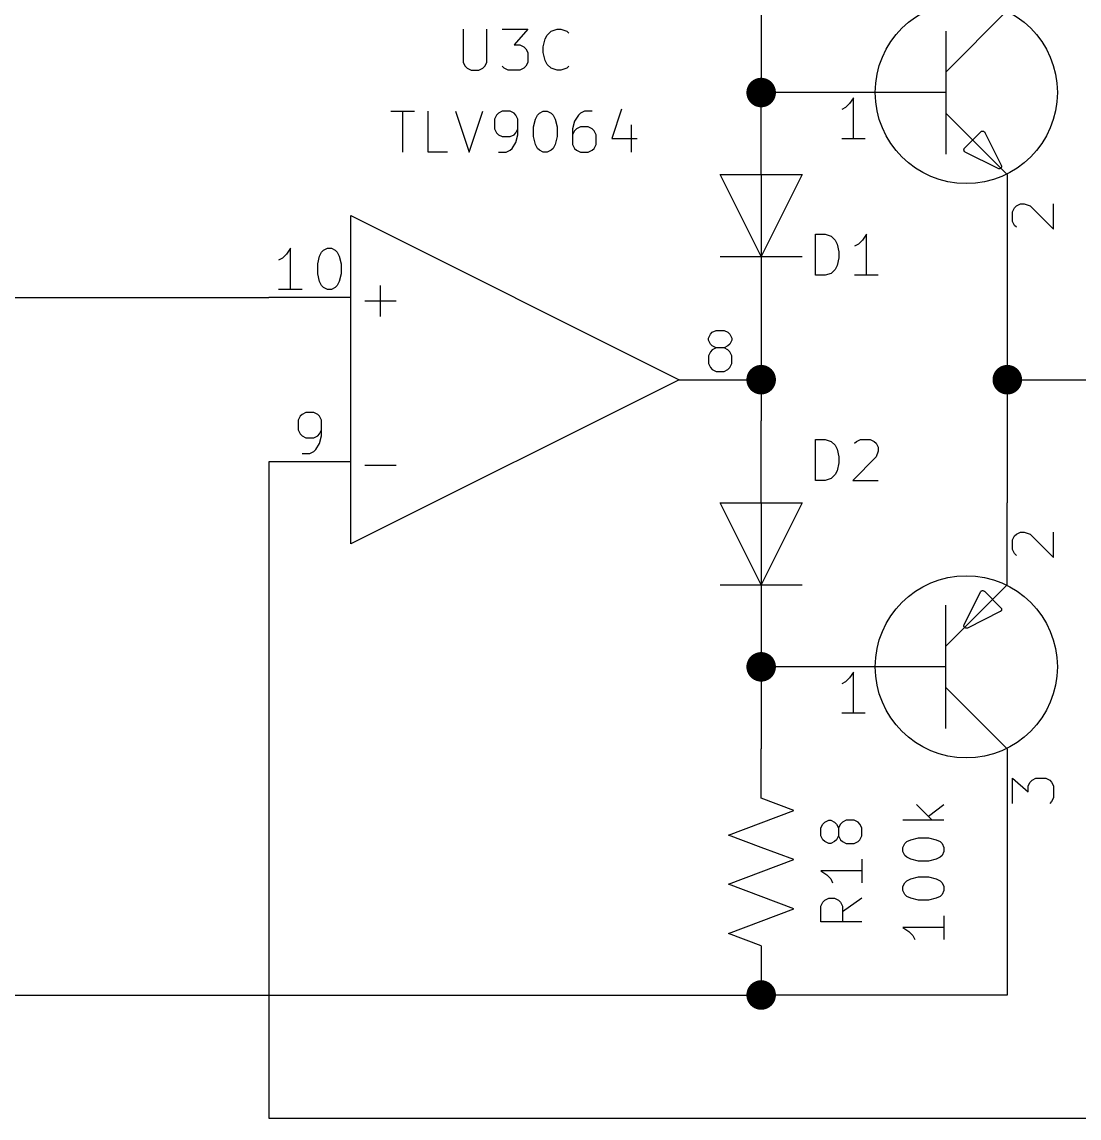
# Model space of a CAD drawing. Extents: x 0.4 to 11.3, y -7.9 to -0.4.
# Drawn here: x 8.299 to 9.587, y -3.15 to -1.814 of the extents above; entities that cross this region are included whole.
import ezdxf

# ---------------------------------------------------------------- set-up
doc = ezdxf.new("R2010")
doc.units = 0
doc.header["$MEASUREMENT"] = 0
for name, color, linetype in [('CYAN2', 4, 'CONTINUOUS'), ('GREEN3', 91, 'CONTINUOUS'), ('LYELLOW', 51, 'CONTINUOUS'), ('RED2', 1, 'CONTINUOUS'), ('RED3', 11, 'CONTINUOUS')]:
    doc.layers.add(name, color=color, linetype=linetype)

msp = doc.modelspace()

# ---------------------------------------------------------------- linework, layer by layer
at = {"layer": 'CYAN2', "linetype": 'CONTINUOUS'}
for p, q in [((8.8369, -1.8228), (8.8369, -1.86328)), ((8.8369, -1.8228), (8.8369, -1.86328)), ((8.86547, -1.86328), (8.86547, -1.8228)), ((8.86547, -1.86328), (8.86547, -1.8228)), ((8.88452, -1.8228), (8.91548, -1.8228)), ((8.88452, -1.8228), (8.91548, -1.8228)), ((8.91548, -1.8228), (8.89881, -1.84185)), ((8.91548, -1.8228), (8.89881, -1.84185)), ((8.9369, -1.83471), (8.93928, -1.82995)), ((8.9369, -1.83471), (8.93928, -1.82995)), ((8.93928, -1.82995), (8.94405, -1.82519)), ((8.93928, -1.82995), (8.94405, -1.82519)), ((8.94405, -1.82519), (8.95119, -1.8228)), ((8.94405, -1.82519), (8.95119, -1.8228)), ((8.95119, -1.8228), (8.95595, -1.8228)), ((8.95119, -1.8228), (8.95595, -1.8228)), ((8.95595, -1.8228), (8.96309, -1.82519)), ((8.95595, -1.8228), (8.96309, -1.82519)), ((8.96309, -1.82519), (8.96547, -1.82757)), ((8.96309, -1.82519), (8.96547, -1.82757)), ((8.89881, -1.84185), (8.90595, -1.84185)), ((8.89881, -1.84185), (8.90595, -1.84185)), ((8.90595, -1.84185), (8.91071, -1.84423)), ((8.90595, -1.84185), (8.91071, -1.84423)), ((8.93452, -1.84423), (8.9369, -1.83471)), ((8.93452, -1.84423), (8.9369, -1.83471)), ((8.91071, -1.84423), (8.91309, -1.84661)), ((8.91071, -1.84423), (8.91309, -1.84661)), ((8.91309, -1.84661), (8.91548, -1.85137)), ((8.91309, -1.84661), (8.91548, -1.85137)), ((8.91548, -1.85137), (8.91548, -1.86328)), ((8.91548, -1.85137), (8.91548, -1.86328)), ((8.93452, -1.85137), (8.93452, -1.84423)), ((8.93452, -1.85137), (8.93452, -1.84423)), ((8.9369, -1.8609), (8.93452, -1.85137)), ((8.9369, -1.8609), (8.93452, -1.85137)), ((8.8369, -1.86328), (8.83928, -1.86804)), ((8.8369, -1.86328), (8.83928, -1.86804)), ((8.83928, -1.86804), (8.84167, -1.87043)), ((8.83928, -1.86804), (8.84167, -1.87043)), ((8.84167, -1.87043), (8.84643, -1.8728)), ((8.84167, -1.87043), (8.84643, -1.8728)), ((8.85595, -1.8728), (8.86071, -1.87043)), ((8.85595, -1.8728), (8.86071, -1.87043)), ((8.86071, -1.87043), (8.86309, -1.86804)), ((8.86071, -1.87043), (8.86309, -1.86804)), ((8.86309, -1.86804), (8.86547, -1.86328)), ((8.86309, -1.86804), (8.86547, -1.86328)), ((8.88691, -1.87043), (8.88452, -1.86804)), ((8.88691, -1.87043), (8.88452, -1.86804)), ((8.89167, -1.8728), (8.88691, -1.87043)), ((8.89167, -1.8728), (8.88691, -1.87043)), ((8.91071, -1.87043), (8.90595, -1.8728)), ((8.91071, -1.87043), (8.90595, -1.8728)), ((8.91309, -1.86804), (8.91071, -1.87043)), ((8.91309, -1.86804), (8.91071, -1.87043)), ((8.91548, -1.86328), (8.91309, -1.86804)), ((8.91548, -1.86328), (8.91309, -1.86804)), ((8.93928, -1.86566), (8.9369, -1.8609)), ((8.93928, -1.86566), (8.9369, -1.8609)), ((8.94405, -1.87043), (8.93928, -1.86566)), ((8.94405, -1.87043), (8.93928, -1.86566)), ((8.95119, -1.8728), (8.94405, -1.87043)), ((8.95119, -1.8728), (8.94405, -1.87043)), ((8.96309, -1.87043), (8.95595, -1.8728)), ((8.96309, -1.87043), (8.95595, -1.8728)), ((8.96547, -1.86804), (8.96309, -1.87043)), ((8.96547, -1.86804), (8.96309, -1.87043)), ((8.84643, -1.8728), (8.85595, -1.8728)), ((8.84643, -1.8728), (8.85595, -1.8728)), ((8.90595, -1.8728), (8.89167, -1.8728)), ((8.90595, -1.8728), (8.89167, -1.8728)), ((8.95595, -1.8728), (8.95119, -1.8728)), ((8.95595, -1.8728), (8.95119, -1.8728)), ((8.74881, -1.9228), (8.77738, -1.9228)), ((8.74881, -1.9228), (8.77738, -1.9228)), ((8.7631, -1.9728), (8.7631, -1.9228)), ((8.7631, -1.9728), (8.7631, -1.9228)), ((8.79405, -1.9728), (8.79405, -1.9228)), ((8.79405, -1.9728), (8.79405, -1.9228)), ((8.82738, -1.9228), (8.84405, -1.9728)), ((8.82738, -1.9228), (8.84405, -1.9728)), ((8.84405, -1.9728), (8.86072, -1.9228)), ((8.84405, -1.9728), (8.86072, -1.9228)), ((8.88453, -1.9228), (8.87976, -1.92519)), ((8.88453, -1.9228), (8.87976, -1.92519)), ((8.89405, -1.9228), (8.88453, -1.9228)), ((8.89405, -1.9228), (8.88453, -1.9228)), ((8.89881, -1.92519), (8.89405, -1.9228)), ((8.89881, -1.92519), (8.89405, -1.9228)), ((8.92976, -1.92519), (8.93452, -1.9228)), ((8.92976, -1.92519), (8.93452, -1.9228)), ((8.93452, -1.9228), (8.93929, -1.9228)), ((8.93452, -1.9228), (8.93929, -1.9228)), ((8.93929, -1.9228), (8.94405, -1.92519)), ((8.93929, -1.9228), (8.94405, -1.92519)), ((8.98452, -1.9228), (8.97976, -1.92519)), ((8.98452, -1.9228), (8.97976, -1.92519)), ((8.99405, -1.9228), (8.98452, -1.9228)), ((8.99405, -1.9228), (8.98452, -1.9228)), ((9.02976, -1.92043), (9.01786, -1.95614)), ((9.02976, -1.92043), (9.01786, -1.95614)), ((8.87738, -1.92757), (8.875, -1.93233)), ((8.87738, -1.92757), (8.875, -1.93233)), ((8.875, -1.93233), (8.875, -1.94423)), ((8.875, -1.93233), (8.875, -1.94423)), ((8.87976, -1.92519), (8.87738, -1.92757)), ((8.87976, -1.92519), (8.87738, -1.92757)), ((8.90119, -1.92757), (8.89881, -1.92519)), ((8.90119, -1.92757), (8.89881, -1.92519)), ((8.90357, -1.93233), (8.90119, -1.92757)), ((8.90357, -1.93233), (8.90119, -1.92757)), ((8.90357, -1.95137), (8.90357, -1.93233)), ((8.90357, -1.95137), (8.90357, -1.93233)), ((8.92262, -1.94185), (8.925, -1.93233)), ((8.92262, -1.94185), (8.925, -1.93233)), ((8.925, -1.93233), (8.92738, -1.92757)), ((8.925, -1.93233), (8.92738, -1.92757)), ((8.92738, -1.92757), (8.92976, -1.92519)), ((8.92738, -1.92757), (8.92976, -1.92519)), ((8.94405, -1.92519), (8.94643, -1.92757)), ((8.94405, -1.92519), (8.94643, -1.92757)), ((8.94643, -1.92757), (8.94881, -1.93233)), ((8.94643, -1.92757), (8.94881, -1.93233)), ((8.94881, -1.93233), (8.95119, -1.94185)), ((8.94881, -1.93233), (8.95119, -1.94185)), ((8.97262, -1.93471), (8.97024, -1.94423)), ((8.97262, -1.93471), (8.97024, -1.94423)), ((8.97738, -1.92757), (8.97262, -1.93471)), ((8.97738, -1.92757), (8.97262, -1.93471)), ((8.97976, -1.92519), (8.97738, -1.92757)), ((8.97976, -1.92519), (8.97738, -1.92757)), ((8.875, -1.94423), (8.87738, -1.949)), ((8.875, -1.94423), (8.87738, -1.949)), ((8.87738, -1.949), (8.87976, -1.95137)), ((8.87738, -1.949), (8.87976, -1.95137)), ((8.89881, -1.95137), (8.90119, -1.949)), ((8.89881, -1.95137), (8.90119, -1.949)), ((8.90119, -1.949), (8.90357, -1.94423)), ((8.90119, -1.949), (8.90357, -1.94423)), ((8.92262, -1.95376), (8.92262, -1.94185)), ((8.92262, -1.95376), (8.92262, -1.94185)), ((8.95119, -1.94185), (8.95119, -1.95376)), ((8.95119, -1.94185), (8.95119, -1.95376)), ((8.97024, -1.94423), (8.97024, -1.96328)), ((8.97024, -1.94423), (8.97024, -1.96328)), ((8.97262, -1.94661), (8.97024, -1.95137)), ((8.97262, -1.94661), (8.97024, -1.95137)), ((8.975, -1.94423), (8.97262, -1.94661)), ((8.975, -1.94423), (8.97262, -1.94661)), ((8.97976, -1.94185), (8.975, -1.94423)), ((8.97976, -1.94185), (8.975, -1.94423)), ((8.98929, -1.94185), (8.97976, -1.94185)), ((8.98929, -1.94185), (8.97976, -1.94185)), ((8.99405, -1.94423), (8.98929, -1.94185)), ((8.99405, -1.94423), (8.98929, -1.94185)), ((8.99643, -1.94661), (8.99405, -1.94423)), ((8.99643, -1.94661), (8.99405, -1.94423)), ((8.99881, -1.95137), (8.99643, -1.94661)), ((8.99881, -1.95137), (8.99643, -1.94661)), ((9.04167, -1.93947), (9.04167, -1.9728)), ((9.04167, -1.93947), (9.04167, -1.9728)), ((8.87976, -1.95137), (8.88453, -1.95376)), ((8.87976, -1.95137), (8.88453, -1.95376)), ((8.88453, -1.95376), (8.89405, -1.95376)), ((8.88453, -1.95376), (8.89405, -1.95376)), ((8.89405, -1.95376), (8.89881, -1.95137)), ((8.89405, -1.95376), (8.89881, -1.95137)), ((8.89643, -1.96804), (8.90119, -1.9609)), ((8.89643, -1.96804), (8.90119, -1.9609)), ((8.90119, -1.9609), (8.90357, -1.95137)), ((8.90119, -1.9609), (8.90357, -1.95137)), ((8.925, -1.96328), (8.92262, -1.95376)), ((8.925, -1.96328), (8.92262, -1.95376)), ((8.92738, -1.96804), (8.925, -1.96328)), ((8.92738, -1.96804), (8.925, -1.96328)), ((8.94881, -1.96328), (8.94643, -1.96804)), ((8.94881, -1.96328), (8.94643, -1.96804)), ((8.95119, -1.95376), (8.94881, -1.96328)), ((8.95119, -1.95376), (8.94881, -1.96328)), ((8.97024, -1.96328), (8.97262, -1.96804)), ((8.97024, -1.96328), (8.97262, -1.96804)), ((8.99643, -1.96804), (8.99881, -1.96328)), ((8.99643, -1.96804), (8.99881, -1.96328)), ((8.99881, -1.96328), (8.99881, -1.95137)), ((8.99881, -1.96328), (8.99881, -1.95137)), ((9.01786, -1.95614), (9.04881, -1.95614)), ((9.01786, -1.95614), (9.04881, -1.95614)), ((8.81786, -1.9728), (8.79405, -1.9728)), ((8.81786, -1.9728), (8.79405, -1.9728)), ((8.87976, -1.9728), (8.88929, -1.9728)), ((8.87976, -1.9728), (8.88929, -1.9728)), ((8.88929, -1.9728), (8.89405, -1.97043)), ((8.88929, -1.9728), (8.89405, -1.97043)), ((8.89405, -1.97043), (8.89643, -1.96804)), ((8.89405, -1.97043), (8.89643, -1.96804)), ((8.92976, -1.97043), (8.92738, -1.96804)), ((8.92976, -1.97043), (8.92738, -1.96804)), ((8.93452, -1.9728), (8.92976, -1.97043)), ((8.93452, -1.9728), (8.92976, -1.97043)), ((8.93929, -1.9728), (8.93452, -1.9728)), ((8.93929, -1.9728), (8.93452, -1.9728)), ((8.94405, -1.97043), (8.93929, -1.9728)), ((8.94405, -1.97043), (8.93929, -1.9728)), ((8.94643, -1.96804), (8.94405, -1.97043)), ((8.94643, -1.96804), (8.94405, -1.97043)), ((8.97262, -1.96804), (8.975, -1.97043)), ((8.97262, -1.96804), (8.975, -1.97043)), ((8.975, -1.97043), (8.97976, -1.9728)), ((8.975, -1.97043), (8.97976, -1.9728)), ((8.97976, -1.9728), (8.98929, -1.9728)), ((8.97976, -1.9728), (8.98929, -1.9728)), ((8.98929, -1.9728), (8.99405, -1.97043)), ((8.98929, -1.9728), (8.99405, -1.97043)), ((8.99405, -1.97043), (8.99643, -1.96804)), ((8.99405, -1.97043), (8.99643, -1.96804)), ((9.26628, -2.1228), (9.26628, -2.0728)), ((9.26628, -2.0728), (9.27819, -2.0728)), ((9.26628, -2.1228), (9.26628, -2.0728)), ((9.26628, -2.0728), (9.27819, -2.0728)), ((9.27819, -2.0728), (9.28533, -2.07519)), ((9.27819, -2.0728), (9.28533, -2.07519)), ((9.28533, -2.07519), (9.29009, -2.07995)), ((9.28533, -2.07519), (9.29009, -2.07995)), ((9.29009, -2.07995), (9.29247, -2.08471)), ((9.29009, -2.07995), (9.29247, -2.08471)), ((9.32343, -2.07995), (9.31866, -2.08471)), ((9.32343, -2.07995), (9.31866, -2.08471)), ((9.32819, -2.0728), (9.32343, -2.07995)), ((9.32819, -2.0728), (9.32343, -2.07995)), ((9.32819, -2.1228), (9.32819, -2.0728)), ((9.32819, -2.1228), (9.32819, -2.0728)), ((9.29247, -2.08471), (9.29485, -2.09423)), ((9.29247, -2.08471), (9.29485, -2.09423)), ((9.29485, -2.09423), (9.29485, -2.10137)), ((9.29485, -2.09423), (9.29485, -2.10137)), ((9.31866, -2.08471), (9.3139, -2.08709)), ((9.31866, -2.08471), (9.3139, -2.08709)), ((9.29247, -2.1109), (9.29009, -2.11566)), ((9.29247, -2.1109), (9.29009, -2.11566)), ((9.29485, -2.10137), (9.29247, -2.1109)), ((9.29485, -2.10137), (9.29247, -2.1109)), ((9.27819, -2.1228), (9.26628, -2.1228)), ((9.27819, -2.1228), (9.26628, -2.1228)), ((9.28533, -2.12043), (9.27819, -2.1228)), ((9.28533, -2.12043), (9.27819, -2.1228)), ((9.29009, -2.11566), (9.28533, -2.12043)), ((9.29009, -2.11566), (9.28533, -2.12043)), ((9.34247, -2.1228), (9.3139, -2.1228)), ((9.34247, -2.1228), (9.3139, -2.1228)), ((8.73595, -2.17313), (8.73595, -2.13504)), ((8.73595, -2.17313), (8.73595, -2.13504)), ((8.7169, -2.15408), (8.755, -2.15408)), ((8.7169, -2.15408), (8.755, -2.15408)), ((9.26628, -2.3728), (9.26628, -2.3228)), ((9.26628, -2.3228), (9.27819, -2.3228)), ((9.26628, -2.3728), (9.26628, -2.3228)), ((9.26628, -2.3228), (9.27819, -2.3228)), ((9.27819, -2.3228), (9.28533, -2.32519)), ((9.27819, -2.3228), (9.28533, -2.32519)), ((9.31628, -2.32519), (9.32104, -2.3228)), ((9.31628, -2.32519), (9.32104, -2.3228)), ((9.32104, -2.3228), (9.33295, -2.3228)), ((9.32104, -2.3228), (9.33295, -2.3228)), ((9.33295, -2.3228), (9.33771, -2.32519)), ((9.33295, -2.3228), (9.33771, -2.32519)), ((9.28533, -2.32519), (9.29009, -2.32995)), ((9.28533, -2.32519), (9.29009, -2.32995)), ((9.29009, -2.32995), (9.29247, -2.33471)), ((9.29009, -2.32995), (9.29247, -2.33471)), ((9.29247, -2.33471), (9.29485, -2.34423)), ((9.29247, -2.33471), (9.29485, -2.34423)), ((9.3139, -2.32757), (9.31628, -2.32519)), ((9.3139, -2.32757), (9.31628, -2.32519)), ((9.33771, -2.32519), (9.34009, -2.32757)), ((9.33771, -2.32519), (9.34009, -2.32757)), ((9.34009, -2.32757), (9.34247, -2.33233)), ((9.34009, -2.32757), (9.34247, -2.33233)), ((9.34247, -2.33709), (9.34009, -2.34423)), ((9.34247, -2.33709), (9.34009, -2.34423)), ((9.34247, -2.33233), (9.34247, -2.33709)), ((9.34247, -2.33233), (9.34247, -2.33709)), ((9.29485, -2.35137), (9.29247, -2.3609)), ((9.29485, -2.35137), (9.29247, -2.3609)), ((9.29485, -2.34423), (9.29485, -2.35137)), ((9.29485, -2.34423), (9.29485, -2.35137)), ((9.34009, -2.34423), (9.31152, -2.3728)), ((9.34009, -2.34423), (9.31152, -2.3728)), ((8.7169, -2.35408), (8.755, -2.35408)), ((8.7169, -2.35408), (8.755, -2.35408)), ((9.29247, -2.3609), (9.29009, -2.36566)), ((9.29247, -2.3609), (9.29009, -2.36566)), ((9.27819, -2.3728), (9.26628, -2.3728)), ((9.27819, -2.3728), (9.26628, -2.3728)), ((9.28533, -2.37043), (9.27819, -2.3728)), ((9.28533, -2.37043), (9.27819, -2.3728)), ((9.29009, -2.36566), (9.28533, -2.37043)), ((9.29009, -2.36566), (9.28533, -2.37043)), ((9.31152, -2.3728), (9.34247, -2.3728)), ((9.31152, -2.3728), (9.34247, -2.3728)), ((9.38947, -2.76786), (9.40852, -2.78691)), ((9.38947, -2.76786), (9.40852, -2.78691)), ((9.40376, -2.78214), (9.4228, -2.76786)), ((9.40376, -2.78214), (9.4228, -2.76786)), ((9.2728, -2.79643), (9.27519, -2.79167)), ((9.2728, -2.79643), (9.27519, -2.79167)), ((9.27519, -2.79167), (9.27757, -2.78928)), ((9.27519, -2.79167), (9.27757, -2.78928)), ((9.27757, -2.78928), (9.28233, -2.7869)), ((9.27757, -2.78928), (9.28233, -2.7869)), ((9.28233, -2.7869), (9.28471, -2.7869)), ((9.28233, -2.7869), (9.28471, -2.7869)), ((9.28471, -2.7869), (9.28947, -2.78928)), ((9.28471, -2.7869), (9.28947, -2.78928)), ((9.28947, -2.78928), (9.29185, -2.79167)), ((9.28947, -2.78928), (9.29185, -2.79167)), ((9.29185, -2.79167), (9.29423, -2.79643)), ((9.29185, -2.79167), (9.29423, -2.79643)), ((9.29661, -2.79167), (9.29423, -2.79643)), ((9.29661, -2.79167), (9.29423, -2.79643)), ((9.299, -2.78928), (9.29661, -2.79167)), ((9.299, -2.78928), (9.29661, -2.79167)), ((9.30376, -2.7869), (9.299, -2.78928)), ((9.30376, -2.7869), (9.299, -2.78928)), ((9.31328, -2.7869), (9.30376, -2.7869)), ((9.31328, -2.7869), (9.30376, -2.7869)), ((9.31804, -2.78928), (9.31328, -2.7869)), ((9.31804, -2.78928), (9.31328, -2.7869)), ((9.32043, -2.79167), (9.31804, -2.78928)), ((9.32043, -2.79167), (9.31804, -2.78928)), ((9.3228, -2.79643), (9.32043, -2.79167)), ((9.3228, -2.79643), (9.32043, -2.79167)), ((9.4228, -2.78691), (9.3728, -2.78691)), ((9.4228, -2.78691), (9.3728, -2.78691)), ((9.2728, -2.80595), (9.2728, -2.79643)), ((9.2728, -2.80595), (9.2728, -2.79643)), ((9.29423, -2.79643), (9.29423, -2.80595)), ((9.29423, -2.79643), (9.29423, -2.80595)), ((9.3228, -2.80595), (9.3228, -2.79643)), ((9.3228, -2.80595), (9.3228, -2.79643)), ((9.27519, -2.81071), (9.2728, -2.80595)), ((9.27519, -2.81071), (9.2728, -2.80595)), ((9.27757, -2.81309), (9.27519, -2.81071)), ((9.27757, -2.81309), (9.27519, -2.81071)), ((9.28233, -2.81547), (9.27757, -2.81309)), ((9.28233, -2.81547), (9.27757, -2.81309)), ((9.28471, -2.81547), (9.28233, -2.81547)), ((9.28471, -2.81547), (9.28233, -2.81547)), ((9.28947, -2.81309), (9.28471, -2.81547)), ((9.28947, -2.81309), (9.28471, -2.81547)), ((9.29185, -2.81071), (9.28947, -2.81309)), ((9.29185, -2.81071), (9.28947, -2.81309)), ((9.29423, -2.80595), (9.29185, -2.81071)), ((9.29423, -2.80595), (9.29185, -2.81071)), ((9.29423, -2.80595), (9.29661, -2.81071)), ((9.29423, -2.80595), (9.29661, -2.81071)), ((9.29661, -2.81071), (9.299, -2.81309)), ((9.29661, -2.81071), (9.299, -2.81309)), ((9.299, -2.81309), (9.30376, -2.81547)), ((9.299, -2.81309), (9.30376, -2.81547)), ((9.30376, -2.81547), (9.31328, -2.81547)), ((9.30376, -2.81547), (9.31328, -2.81547)), ((9.31328, -2.81547), (9.31804, -2.81309)), ((9.31328, -2.81547), (9.31804, -2.81309)), ((9.31804, -2.81309), (9.32043, -2.81071)), ((9.31804, -2.81309), (9.32043, -2.81071)), ((9.32043, -2.81071), (9.3228, -2.80595)), ((9.32043, -2.81071), (9.3228, -2.80595)), ((9.3728, -2.82024), (9.37519, -2.81548)), ((9.3728, -2.82024), (9.37519, -2.81548)), ((9.37519, -2.81548), (9.37757, -2.81309)), ((9.37519, -2.81548), (9.37757, -2.81309)), ((9.37757, -2.81309), (9.38233, -2.81071)), ((9.37757, -2.81309), (9.38233, -2.81071)), ((9.38233, -2.81071), (9.39185, -2.80833)), ((9.38233, -2.81071), (9.39185, -2.80833)), ((9.39185, -2.80833), (9.40376, -2.80833)), ((9.39185, -2.80833), (9.40376, -2.80833)), ((9.40376, -2.80833), (9.41328, -2.81071)), ((9.40376, -2.80833), (9.41328, -2.81071)), ((9.41328, -2.81071), (9.41804, -2.81309)), ((9.41328, -2.81071), (9.41804, -2.81309)), ((9.41804, -2.81309), (9.42043, -2.81548)), ((9.41804, -2.81309), (9.42043, -2.81548)), ((9.42043, -2.81548), (9.4228, -2.82024)), ((9.42043, -2.81548), (9.4228, -2.82024)), ((9.3728, -2.825), (9.3728, -2.82024)), ((9.3728, -2.825), (9.3728, -2.82024)), ((9.37519, -2.82976), (9.3728, -2.825)), ((9.37519, -2.82976), (9.3728, -2.825)), ((9.37757, -2.83214), (9.37519, -2.82976)), ((9.37757, -2.83214), (9.37519, -2.82976)), ((9.38233, -2.83452), (9.37757, -2.83214)), ((9.38233, -2.83452), (9.37757, -2.83214)), ((9.41804, -2.83214), (9.41328, -2.83452)), ((9.41804, -2.83214), (9.41328, -2.83452)), ((9.42043, -2.82976), (9.41804, -2.83214)), ((9.42043, -2.82976), (9.41804, -2.83214)), ((9.4228, -2.825), (9.42043, -2.82976)), ((9.4228, -2.825), (9.42043, -2.82976)), ((9.4228, -2.82024), (9.4228, -2.825)), ((9.4228, -2.82024), (9.4228, -2.825)), ((9.3228, -2.83452), (9.3228, -2.86309)), ((9.3228, -2.83452), (9.3228, -2.86309)), ((9.39185, -2.8369), (9.38233, -2.83452)), ((9.39185, -2.8369), (9.38233, -2.83452)), ((9.40376, -2.8369), (9.39185, -2.8369)), ((9.40376, -2.8369), (9.39185, -2.8369)), ((9.41328, -2.83452), (9.40376, -2.8369)), ((9.41328, -2.83452), (9.40376, -2.8369)), ((9.3228, -2.84881), (9.2728, -2.84881)), ((9.2728, -2.84881), (9.27995, -2.85357)), ((9.3228, -2.84881), (9.2728, -2.84881)), ((9.2728, -2.84881), (9.27995, -2.85357)), ((9.27995, -2.85357), (9.28471, -2.85833)), ((9.27995, -2.85357), (9.28471, -2.85833)), ((9.28471, -2.85833), (9.28709, -2.86309)), ((9.28471, -2.85833), (9.28709, -2.86309)), ((9.37757, -2.86071), (9.38233, -2.85833)), ((9.37757, -2.86071), (9.38233, -2.85833)), ((9.38233, -2.85833), (9.39185, -2.85595)), ((9.38233, -2.85833), (9.39185, -2.85595)), ((9.39185, -2.85595), (9.40376, -2.85595)), ((9.39185, -2.85595), (9.40376, -2.85595)), ((9.40376, -2.85595), (9.41328, -2.85833)), ((9.40376, -2.85595), (9.41328, -2.85833)), ((9.41328, -2.85833), (9.41804, -2.86071)), ((9.41328, -2.85833), (9.41804, -2.86071)), ((9.3728, -2.86785), (9.37519, -2.86309)), ((9.3728, -2.86785), (9.37519, -2.86309)), ((9.3728, -2.87262), (9.3728, -2.86785)), ((9.3728, -2.87262), (9.3728, -2.86785)), ((9.37519, -2.86309), (9.37757, -2.86071)), ((9.37519, -2.86309), (9.37757, -2.86071)), ((9.41804, -2.86071), (9.42043, -2.86309)), ((9.41804, -2.86071), (9.42043, -2.86309)), ((9.42043, -2.86309), (9.4228, -2.86785)), ((9.42043, -2.86309), (9.4228, -2.86785)), ((9.4228, -2.86785), (9.4228, -2.87262)), ((9.4228, -2.86785), (9.4228, -2.87262)), ((9.27519, -2.8869), (9.27757, -2.88452)), ((9.27519, -2.8869), (9.27757, -2.88452)), ((9.27757, -2.88452), (9.28233, -2.88214)), ((9.27757, -2.88452), (9.28233, -2.88214)), ((9.28233, -2.88214), (9.28947, -2.88214)), ((9.28233, -2.88214), (9.28947, -2.88214)), ((9.28947, -2.88214), (9.29423, -2.88452)), ((9.28947, -2.88214), (9.29423, -2.88452)), ((9.29423, -2.88452), (9.29661, -2.8869)), ((9.29423, -2.88452), (9.29661, -2.8869)), ((9.3228, -2.88214), (9.299, -2.89881)), ((9.3228, -2.88214), (9.299, -2.89881)), ((9.37519, -2.87738), (9.3728, -2.87262)), ((9.37519, -2.87738), (9.3728, -2.87262)), ((9.37757, -2.87976), (9.37519, -2.87738)), ((9.37757, -2.87976), (9.37519, -2.87738)), ((9.38233, -2.88214), (9.37757, -2.87976)), ((9.38233, -2.88214), (9.37757, -2.87976)), ((9.39185, -2.88452), (9.38233, -2.88214)), ((9.39185, -2.88452), (9.38233, -2.88214)), ((9.40376, -2.88452), (9.39185, -2.88452)), ((9.40376, -2.88452), (9.39185, -2.88452)), ((9.41328, -2.88214), (9.40376, -2.88452)), ((9.41328, -2.88214), (9.40376, -2.88452)), ((9.41804, -2.87976), (9.41328, -2.88214)), ((9.41804, -2.87976), (9.41328, -2.88214)), ((9.42043, -2.87738), (9.41804, -2.87976)), ((9.42043, -2.87738), (9.41804, -2.87976)), ((9.4228, -2.87262), (9.42043, -2.87738)), ((9.4228, -2.87262), (9.42043, -2.87738)), ((9.2728, -2.89167), (9.27519, -2.8869)), ((9.2728, -2.89167), (9.27519, -2.8869)), ((9.2728, -2.91071), (9.2728, -2.89167)), ((9.2728, -2.91071), (9.2728, -2.89167)), ((9.29661, -2.8869), (9.299, -2.89167)), ((9.29661, -2.8869), (9.299, -2.89167)), ((9.299, -2.89167), (9.299, -2.91071)), ((9.299, -2.89167), (9.299, -2.91071)), ((9.3228, -2.91071), (9.2728, -2.91071)), ((9.3228, -2.91071), (9.2728, -2.91071)), ((9.4228, -2.90357), (9.4228, -2.93214)), ((9.4228, -2.90357), (9.4228, -2.93214)), ((9.4228, -2.91785), (9.3728, -2.91785)), ((9.3728, -2.91785), (9.37995, -2.92261)), ((9.4228, -2.91785), (9.3728, -2.91785)), ((9.3728, -2.91785), (9.37995, -2.92261)), ((9.37995, -2.92261), (9.38471, -2.92738)), ((9.37995, -2.92261), (9.38471, -2.92738)), ((9.38471, -2.92738), (9.38709, -2.93214)), ((9.38471, -2.92738), (9.38709, -2.93214))]:
    msp.add_line(p, q, dxfattribs=at)
at = {"layer": 'GREEN3', "linetype": 'CONTINUOUS'}
for p, q in [((9.2, -1.8), (9.2, -1.9)), ((9.5, -2.1), (9.5, -2.25)), ((8.05, -2.15), (8.6, -2.15)), ((9.2, -2.2), (9.2, -2.25)), ((9.2, -2.25), (9.2, -2.3)), ((9.5, -2.25), (10.05, -2.25)), ((9.5, -2.25), (9.5, -2.4)), ((8.6, -2.35), (8.6, -3.15)), ((9.2, -2.6), (9.2, -2.7)), ((9.5, -2.8), (9.5, -3)), ((8.05, -3), (9.2, -3)), ((9.5, -3), (9.2, -3)), ((8.6, -3.15), (10.05, -3.15))]:
    msp.add_line(p, q, dxfattribs=at)
at = {"layer": 'GREEN3', "const_width": 0.018}
for points in [[(9.191, -1.9, 1), (9.209, -1.9, 1)], [(9.191, -2.25, 1), (9.209, -2.25, 1)], [(9.491, -2.25, 1), (9.509, -2.25, 1)], [(9.191, -2.6, 1), (9.209, -2.6, 1)], [(9.191, -3, 1), (9.209, -3, 1)]]:
    msp.add_lwpolyline(points, format="xyb", close=True, dxfattribs=at)
at = {"layer": 'LYELLOW', "linetype": 'CONTINUOUS'}
for p, q in [((8.7, -2.05), (9.1, -2.25)), ((8.7, -2.45), (8.7, -2.05)), ((9.1, -2.25), (8.7, -2.45))]:
    msp.add_line(p, q, dxfattribs=at)
at = {"layer": 'RED2', "linetype": 'CONTINUOUS'}
for p, q in [((9.425, -1.875), (9.5, -1.8)), ((9.425, -1.825), (9.425, -1.975)), ((9.2, -2), (9.2, -1.9)), ((9.425, -1.9), (9.2, -1.9)), ((9.2, -2), (9.2, -1.9)), ((9.425, -1.9), (9.2, -1.9)), ((9.425, -1.925), (9.5, -2)), ((9.44788, -1.96788), (9.46788, -1.94788)), ((9.46788, -1.94788), (9.46873, -1.94728)), ((9.46873, -1.94728), (9.46896, -1.94726)), ((9.46896, -1.94726), (9.46915, -1.94713)), ((9.46915, -1.94713), (9.46995, -1.94717)), ((9.46995, -1.94717), (9.47078, -1.9471)), ((9.47078, -1.9471), (9.47096, -1.94723)), ((9.47096, -1.94723), (9.47119, -1.94725)), ((9.47119, -1.94725), (9.47179, -1.94781)), ((9.47179, -1.94781), (9.47246, -1.94828)), ((9.47246, -1.94828), (9.47251, -1.9485)), ((9.47251, -1.9485), (9.47269, -1.94866)), ((9.47269, -1.94866), (9.49268, -1.98866)), ((9.447, -1.97018), (9.44707, -1.96996)), ((9.44728, -1.97082), (9.447, -1.97018)), ((9.44701, -1.96974), (9.44707, -1.96961)), ((9.44707, -1.96996), (9.44701, -1.96974)), ((9.44705, -1.96948), (9.44739, -1.96888)), ((9.44707, -1.96961), (9.44705, -1.96948)), ((9.4474, -1.9715), (9.44728, -1.97082)), ((9.44739, -1.96888), (9.44759, -1.96822)), ((9.44751, -1.97159), (9.4474, -1.9715)), ((9.44754, -1.97172), (9.44751, -1.97159)), ((9.44772, -1.97185), (9.44754, -1.97172)), ((9.44759, -1.96822), (9.44778, -1.96809)), ((9.44782, -1.97206), (9.44772, -1.97185)), ((9.44778, -1.96809), (9.44788, -1.96788)), ((9.44866, -1.97269), (9.44782, -1.97206)), ((9.48866, -1.99268), (9.44866, -1.97269)), ((9.49272, -1.99072), (9.4925, -1.99165)), ((9.49268, -1.98866), (9.49298, -1.98966)), ((9.493, -1.98982), (9.49272, -1.99072)), ((9.49298, -1.98966), (9.49296, -1.98974)), ((9.49296, -1.98974), (9.493, -1.98982)), ((9.15, -2), (9.25, -2)), ((9.2, -2.1), (9.15, -2)), ((9.2, -2), (9.2, -2.1)), ((9.25, -2), (9.2, -2.1)), ((9.48874, -1.99269), (9.48866, -1.99268)), ((9.48881, -1.99275), (9.48874, -1.99269)), ((9.48976, -1.99281), (9.48881, -1.99275)), ((9.4907, -1.99292), (9.48976, -1.99281)), ((9.49077, -1.99287), (9.4907, -1.99292)), ((9.49085, -1.99287), (9.49077, -1.99287)), ((9.49164, -1.99229), (9.49085, -1.99287)), ((9.49241, -1.99178), (9.49164, -1.99229)), ((9.49243, -1.9917), (9.49241, -1.99178)), ((9.4925, -1.99165), (9.49243, -1.9917)), ((9.5, -2), (9.5, -2.1)), ((9.5, -2), (9.5, -2.1)), ((8.7, -2.05), (9.1, -2.25)), ((8.7, -2.45), (8.7, -2.05)), ((9.15, -2.1), (9.25, -2.1)), ((9.2, -2.1), (9.2, -2.2)), ((9.2, -2.1), (9.2, -2.2)), ((8.7, -2.15), (8.6, -2.15)), ((8.7, -2.15), (8.6, -2.15)), ((9.1, -2.25), (8.7, -2.45)), ((9.1, -2.25), (9.2, -2.25)), ((9.1, -2.25), (9.2, -2.25)), ((9.2, -2.4), (9.2, -2.3)), ((9.2, -2.4), (9.2, -2.3)), ((8.7, -2.35), (8.6, -2.35)), ((8.7, -2.35), (8.6, -2.35)), ((9.15, -2.4), (9.25, -2.4)), ((9.2, -2.5), (9.15, -2.4)), ((9.2, -2.4), (9.2, -2.5)), ((9.25, -2.4), (9.2, -2.5)), ((9.5, -2.5), (9.5, -2.4)), ((9.5, -2.5), (9.5, -2.4)), ((9.15, -2.5), (9.25, -2.5)), ((9.2, -2.5), (9.2, -2.6)), ((9.2, -2.5), (9.2, -2.6)), ((9.425, -2.575), (9.5, -2.5)), ((9.44731, -2.54866), (9.46731, -2.50866)), ((9.46731, -2.50866), (9.46794, -2.50782)), ((9.46794, -2.50782), (9.46815, -2.50773)), ((9.46815, -2.50773), (9.46828, -2.50754)), ((9.46828, -2.50754), (9.46906, -2.50733)), ((9.46906, -2.50733), (9.46982, -2.507)), ((9.46982, -2.507), (9.47004, -2.50707)), ((9.47004, -2.50707), (9.47026, -2.50701)), ((9.47026, -2.50701), (9.471, -2.50735)), ((9.471, -2.50735), (9.47178, -2.50759)), ((9.47178, -2.50759), (9.47191, -2.50778)), ((9.47191, -2.50778), (9.47212, -2.50788)), ((9.47212, -2.50788), (9.49212, -2.52788)), ((9.425, -2.675), (9.425, -2.525)), ((9.49134, -2.53269), (9.45134, -2.55269)), ((9.4915, -2.53251), (9.49134, -2.53269)), ((9.49172, -2.53246), (9.4915, -2.53251)), ((9.4918, -2.53235), (9.49172, -2.53246)), ((9.49193, -2.5323), (9.4918, -2.53235)), ((9.49227, -2.5317), (9.49193, -2.5323)), ((9.49212, -2.52788), (9.4925, -2.52841)), ((9.49275, -2.53119), (9.49227, -2.5317)), ((9.4925, -2.52841), (9.4926, -2.5285)), ((9.4926, -2.5285), (9.49261, -2.52857)), ((9.49261, -2.52857), (9.49272, -2.52873)), ((9.49272, -2.52873), (9.49274, -2.52896)), ((9.49274, -2.52896), (9.49287, -2.52915)), ((9.49276, -2.53096), (9.49275, -2.53119)), ((9.4929, -2.53078), (9.49276, -2.53096)), ((9.49287, -2.52915), (9.49283, -2.52983)), ((9.49283, -2.52983), (9.49295, -2.53052)), ((9.49295, -2.53052), (9.49288, -2.53063)), ((9.49288, -2.53063), (9.4929, -2.53078)), ((9.44708, -2.5507), (9.44719, -2.54972)), ((9.44713, -2.55077), (9.44708, -2.5507)), ((9.44713, -2.55085), (9.44713, -2.55077)), ((9.4477, -2.55164), (9.44713, -2.55085)), ((9.44719, -2.54972), (9.44725, -2.54881)), ((9.44725, -2.54881), (9.4473, -2.54874)), ((9.4473, -2.54874), (9.44731, -2.54866)), ((9.44822, -2.55241), (9.4477, -2.55164)), ((9.44829, -2.55243), (9.44822, -2.55241)), ((9.44835, -2.5525), (9.44829, -2.55243)), ((9.44928, -2.55272), (9.44835, -2.5525)), ((9.45018, -2.553), (9.44928, -2.55272)), ((9.45026, -2.55296), (9.45018, -2.553)), ((9.45034, -2.55298), (9.45026, -2.55296)), ((9.45134, -2.55269), (9.45034, -2.55298)), ((9.425, -2.6), (9.2, -2.6)), ((9.425, -2.6), (9.2, -2.6)), ((9.425, -2.625), (9.5, -2.7)), ((9.2, -2.75), (9.2, -2.7)), ((9.2, -2.75), (9.2, -2.7)), ((9.5, -2.7), (9.5, -2.8)), ((9.5, -2.7), (9.5, -2.8)), ((9.2, -2.76), (9.2, -2.75)), ((9.24, -2.775), (9.2, -2.76)), ((9.2, -2.79), (9.24, -2.775)), ((9.16, -2.805), (9.2, -2.79)), ((9.2, -2.82), (9.16, -2.805)), ((9.24, -2.835), (9.2, -2.82)), ((9.2, -2.85), (9.24, -2.835)), ((9.16, -2.865), (9.2, -2.85)), ((9.2, -2.88), (9.16, -2.865)), ((9.24, -2.895), (9.2, -2.88)), ((9.2, -2.91), (9.24, -2.895)), ((9.16, -2.925), (9.2, -2.91)), ((9.2, -2.94), (9.16, -2.925)), ((9.2, -2.94), (9.2, -2.95)), ((9.2, -2.95), (9.2, -3)), ((9.2, -2.95), (9.2, -3))]:
    msp.add_line(p, q, dxfattribs=at)
at = {"layer": 'RED2'}
for centre in [(9.45, -1.9), (9.45, -2.6)]:
    msp.add_circle(centre, 0.111, dxfattribs=at)
at = {"layer": 'RED3', "linetype": 'CONTINUOUS'}
for p, q in [((9.3125, -1.90638), (9.30774, -1.91352)), ((9.3125, -1.90638), (9.30774, -1.91352)), ((9.3125, -1.95638), (9.3125, -1.90638)), ((9.3125, -1.95638), (9.3125, -1.90638)), ((9.30298, -1.91828), (9.29822, -1.92067)), ((9.30298, -1.91828), (9.29822, -1.92067)), ((9.30774, -1.91352), (9.30298, -1.91828)), ((9.30774, -1.91352), (9.30298, -1.91828)), ((9.32679, -1.95638), (9.29822, -1.95638)), ((9.32679, -1.95638), (9.29822, -1.95638)), ((9.50638, -2.04523), (9.50876, -2.04047)), ((9.50638, -2.04523), (9.50876, -2.04047)), ((9.50876, -2.04047), (9.51114, -2.03809)), ((9.50876, -2.04047), (9.51114, -2.03809)), ((9.51114, -2.03809), (9.5159, -2.03571)), ((9.51114, -2.03809), (9.5159, -2.03571)), ((9.5159, -2.03571), (9.52067, -2.03571)), ((9.5159, -2.03571), (9.52067, -2.03571)), ((9.52067, -2.03571), (9.52781, -2.03809)), ((9.52067, -2.03571), (9.52781, -2.03809)), ((9.52781, -2.03809), (9.55638, -2.06666)), ((9.52781, -2.03809), (9.55638, -2.06666)), ((9.55638, -2.06666), (9.55638, -2.03571)), ((9.55638, -2.06666), (9.55638, -2.03571)), ((9.50638, -2.05714), (9.50638, -2.04523)), ((9.50638, -2.05714), (9.50638, -2.04523)), ((9.50876, -2.0619), (9.50638, -2.05714)), ((9.50876, -2.0619), (9.50638, -2.05714)), ((9.51114, -2.06428), (9.50876, -2.0619)), ((9.51114, -2.06428), (9.50876, -2.0619)), ((8.62143, -2.09702), (8.61667, -2.10178)), ((8.62143, -2.09702), (8.61667, -2.10178)), ((8.62619, -2.08988), (8.62143, -2.09702)), ((8.62619, -2.08988), (8.62143, -2.09702)), ((8.62619, -2.13988), (8.62619, -2.08988)), ((8.62619, -2.13988), (8.62619, -2.08988)), ((8.6619, -2.0994), (8.66428, -2.09464)), ((8.6619, -2.0994), (8.66428, -2.09464)), ((8.66428, -2.09464), (8.66667, -2.09226)), ((8.66428, -2.09464), (8.66667, -2.09226)), ((8.66667, -2.09226), (8.67143, -2.08988)), ((8.66667, -2.09226), (8.67143, -2.08988)), ((8.67143, -2.08988), (8.67619, -2.08988)), ((8.67143, -2.08988), (8.67619, -2.08988)), ((8.67619, -2.08988), (8.68095, -2.09226)), ((8.67619, -2.08988), (8.68095, -2.09226)), ((8.68095, -2.09226), (8.68333, -2.09464)), ((8.68095, -2.09226), (8.68333, -2.09464)), ((8.68333, -2.09464), (8.68571, -2.0994)), ((8.68333, -2.09464), (8.68571, -2.0994)), ((8.61667, -2.10178), (8.61191, -2.10417)), ((8.61667, -2.10178), (8.61191, -2.10417)), ((8.65952, -2.10893), (8.6619, -2.0994)), ((8.65952, -2.10893), (8.6619, -2.0994)), ((8.65952, -2.12083), (8.65952, -2.10893)), ((8.65952, -2.12083), (8.65952, -2.10893)), ((8.68571, -2.0994), (8.68809, -2.10893)), ((8.68571, -2.0994), (8.68809, -2.10893)), ((8.68809, -2.10893), (8.68809, -2.12083)), ((8.68809, -2.10893), (8.68809, -2.12083)), ((8.6619, -2.13035), (8.65952, -2.12083)), ((8.6619, -2.13035), (8.65952, -2.12083)), ((8.68809, -2.12083), (8.68571, -2.13035)), ((8.68809, -2.12083), (8.68571, -2.13035)), ((8.66428, -2.13512), (8.6619, -2.13035)), ((8.66428, -2.13512), (8.6619, -2.13035)), ((8.66667, -2.1375), (8.66428, -2.13512)), ((8.66667, -2.1375), (8.66428, -2.13512)), ((8.67143, -2.13988), (8.66667, -2.1375)), ((8.67143, -2.13988), (8.66667, -2.1375)), ((8.68095, -2.1375), (8.67619, -2.13988)), ((8.68095, -2.1375), (8.67619, -2.13988)), ((8.68333, -2.13512), (8.68095, -2.1375)), ((8.68333, -2.13512), (8.68095, -2.1375)), ((8.68571, -2.13035), (8.68333, -2.13512)), ((8.68571, -2.13035), (8.68333, -2.13512)), ((8.64048, -2.13988), (8.61191, -2.13988)), ((8.64048, -2.13988), (8.61191, -2.13988)), ((8.67619, -2.13988), (8.67143, -2.13988)), ((8.67619, -2.13988), (8.67143, -2.13988)), ((9.14048, -2.19226), (9.14524, -2.18988)), ((9.14048, -2.19226), (9.14524, -2.18988)), ((9.14524, -2.18988), (9.15476, -2.18988)), ((9.14524, -2.18988), (9.15476, -2.18988)), ((9.15476, -2.18988), (9.15952, -2.19226)), ((9.15476, -2.18988), (9.15952, -2.19226)), ((9.13572, -2.1994), (9.13809, -2.19464)), ((9.13572, -2.1994), (9.13809, -2.19464)), ((9.13572, -2.20178), (9.13572, -2.1994)), ((9.13572, -2.20178), (9.13572, -2.1994)), ((9.13809, -2.20655), (9.13572, -2.20178)), ((9.13809, -2.20655), (9.13572, -2.20178)), ((9.13809, -2.19464), (9.14048, -2.19226)), ((9.13809, -2.19464), (9.14048, -2.19226)), ((9.15952, -2.19226), (9.16191, -2.19464)), ((9.15952, -2.19226), (9.16191, -2.19464)), ((9.16191, -2.19464), (9.16429, -2.1994)), ((9.16191, -2.19464), (9.16429, -2.1994)), ((9.16429, -2.20178), (9.16191, -2.20655)), ((9.16429, -2.20178), (9.16191, -2.20655)), ((9.16429, -2.1994), (9.16429, -2.20178)), ((9.16429, -2.1994), (9.16429, -2.20178)), ((9.13809, -2.21607), (9.13572, -2.22083)), ((9.13809, -2.21607), (9.13572, -2.22083)), ((9.14048, -2.20893), (9.13809, -2.20655)), ((9.14048, -2.20893), (9.13809, -2.20655)), ((9.14048, -2.21369), (9.13809, -2.21607)), ((9.14048, -2.21369), (9.13809, -2.21607)), ((9.14524, -2.21131), (9.14048, -2.20893)), ((9.14524, -2.21131), (9.14048, -2.20893)), ((9.14524, -2.21131), (9.14048, -2.21369)), ((9.14524, -2.21131), (9.14048, -2.21369)), ((9.15476, -2.21131), (9.14524, -2.21131)), ((9.15476, -2.21131), (9.14524, -2.21131)), ((9.15952, -2.20893), (9.15476, -2.21131)), ((9.15952, -2.20893), (9.15476, -2.21131)), ((9.15952, -2.21369), (9.15476, -2.21131)), ((9.15952, -2.21369), (9.15476, -2.21131)), ((9.16191, -2.20655), (9.15952, -2.20893)), ((9.16191, -2.20655), (9.15952, -2.20893)), ((9.16191, -2.21607), (9.15952, -2.21369)), ((9.16191, -2.21607), (9.15952, -2.21369)), ((9.16429, -2.22083), (9.16191, -2.21607)), ((9.16429, -2.22083), (9.16191, -2.21607)), ((9.13572, -2.22083), (9.13572, -2.23035)), ((9.13572, -2.22083), (9.13572, -2.23035)), ((9.13572, -2.23035), (9.13809, -2.23512)), ((9.13572, -2.23035), (9.13809, -2.23512)), ((9.16191, -2.23512), (9.16429, -2.23035)), ((9.16191, -2.23512), (9.16429, -2.23035)), ((9.16429, -2.23035), (9.16429, -2.22083)), ((9.16429, -2.23035), (9.16429, -2.22083)), ((9.13809, -2.23512), (9.14048, -2.2375)), ((9.13809, -2.23512), (9.14048, -2.2375)), ((9.14048, -2.2375), (9.14524, -2.23988)), ((9.14048, -2.2375), (9.14524, -2.23988)), ((9.14524, -2.23988), (9.15476, -2.23988)), ((9.14524, -2.23988), (9.15476, -2.23988)), ((9.15476, -2.23988), (9.15952, -2.2375)), ((9.15476, -2.23988), (9.15952, -2.2375)), ((9.15952, -2.2375), (9.16191, -2.23512)), ((9.15952, -2.2375), (9.16191, -2.23512)), ((8.63809, -2.29464), (8.63572, -2.2994)), ((8.63809, -2.29464), (8.63572, -2.2994)), ((8.64048, -2.29226), (8.63809, -2.29464)), ((8.64048, -2.29226), (8.63809, -2.29464)), ((8.64524, -2.28988), (8.64048, -2.29226)), ((8.64524, -2.28988), (8.64048, -2.29226)), ((8.65476, -2.28988), (8.64524, -2.28988)), ((8.65476, -2.28988), (8.64524, -2.28988)), ((8.65952, -2.29226), (8.65476, -2.28988)), ((8.65952, -2.29226), (8.65476, -2.28988)), ((8.66191, -2.29464), (8.65952, -2.29226)), ((8.66191, -2.29464), (8.65952, -2.29226)), ((8.66429, -2.2994), (8.66191, -2.29464)), ((8.66429, -2.2994), (8.66191, -2.29464)), ((8.63572, -2.2994), (8.63572, -2.31131)), ((8.63572, -2.2994), (8.63572, -2.31131)), ((8.63572, -2.31131), (8.63809, -2.31607)), ((8.63572, -2.31131), (8.63809, -2.31607)), ((8.66191, -2.31607), (8.66429, -2.31131)), ((8.66191, -2.31607), (8.66429, -2.31131)), ((8.66429, -2.31845), (8.66429, -2.2994)), ((8.66429, -2.31845), (8.66429, -2.2994)), ((8.63809, -2.31607), (8.64048, -2.31845)), ((8.63809, -2.31607), (8.64048, -2.31845)), ((8.64048, -2.31845), (8.64524, -2.32083)), ((8.64048, -2.31845), (8.64524, -2.32083)), ((8.64524, -2.32083), (8.65476, -2.32083)), ((8.64524, -2.32083), (8.65476, -2.32083)), ((8.65476, -2.32083), (8.65952, -2.31845)), ((8.65476, -2.32083), (8.65952, -2.31845)), ((8.65952, -2.31845), (8.66191, -2.31607)), ((8.65952, -2.31845), (8.66191, -2.31607)), ((8.66191, -2.32797), (8.66429, -2.31845)), ((8.66191, -2.32797), (8.66429, -2.31845)), ((8.65, -2.33988), (8.65476, -2.3375)), ((8.65, -2.33988), (8.65476, -2.3375)), ((8.65476, -2.3375), (8.65714, -2.33512)), ((8.65476, -2.3375), (8.65714, -2.33512)), ((8.65714, -2.33512), (8.66191, -2.32797)), ((8.65714, -2.33512), (8.66191, -2.32797)), ((8.64048, -2.33988), (8.65, -2.33988)), ((8.64048, -2.33988), (8.65, -2.33988)), ((9.50638, -2.44523), (9.50876, -2.44047)), ((9.50638, -2.44523), (9.50876, -2.44047)), ((9.50876, -2.44047), (9.51114, -2.43809)), ((9.50876, -2.44047), (9.51114, -2.43809)), ((9.51114, -2.43809), (9.5159, -2.43571)), ((9.51114, -2.43809), (9.5159, -2.43571)), ((9.5159, -2.43571), (9.52067, -2.43571)), ((9.5159, -2.43571), (9.52067, -2.43571)), ((9.52067, -2.43571), (9.52781, -2.43809)), ((9.52067, -2.43571), (9.52781, -2.43809)), ((9.52781, -2.43809), (9.55638, -2.46666)), ((9.52781, -2.43809), (9.55638, -2.46666)), ((9.55638, -2.46666), (9.55638, -2.43571)), ((9.55638, -2.46666), (9.55638, -2.43571)), ((9.50638, -2.45714), (9.50638, -2.44523)), ((9.50638, -2.45714), (9.50638, -2.44523)), ((9.50876, -2.4619), (9.50638, -2.45714)), ((9.50876, -2.4619), (9.50638, -2.45714)), ((9.51114, -2.46428), (9.50876, -2.4619)), ((9.51114, -2.46428), (9.50876, -2.4619)), ((9.30298, -2.61828), (9.29822, -2.62067)), ((9.30298, -2.61828), (9.29822, -2.62067)), ((9.30774, -2.61352), (9.30298, -2.61828)), ((9.30774, -2.61352), (9.30298, -2.61828)), ((9.3125, -2.60638), (9.30774, -2.61352)), ((9.3125, -2.60638), (9.30774, -2.61352)), ((9.3125, -2.65638), (9.3125, -2.60638)), ((9.3125, -2.65638), (9.3125, -2.60638)), ((9.32679, -2.65638), (9.29822, -2.65638)), ((9.32679, -2.65638), (9.29822, -2.65638)), ((9.50638, -2.76666), (9.50638, -2.73571)), ((9.50638, -2.73571), (9.52543, -2.75238)), ((9.50638, -2.76666), (9.50638, -2.73571)), ((9.50638, -2.73571), (9.52543, -2.75238)), ((9.52781, -2.74047), (9.53019, -2.73809)), ((9.52781, -2.74047), (9.53019, -2.73809)), ((9.53019, -2.73809), (9.53495, -2.73571)), ((9.53019, -2.73809), (9.53495, -2.73571)), ((9.53495, -2.73571), (9.54685, -2.73571)), ((9.53495, -2.73571), (9.54685, -2.73571)), ((9.54685, -2.73571), (9.55162, -2.73809)), ((9.54685, -2.73571), (9.55162, -2.73809)), ((9.55162, -2.73809), (9.554, -2.74047)), ((9.55162, -2.73809), (9.554, -2.74047)), ((9.52543, -2.74523), (9.52781, -2.74047)), ((9.52543, -2.74523), (9.52781, -2.74047)), ((9.52543, -2.75238), (9.52543, -2.74523)), ((9.52543, -2.75238), (9.52543, -2.74523)), ((9.554, -2.74047), (9.55638, -2.74523)), ((9.554, -2.74047), (9.55638, -2.74523)), ((9.55638, -2.74523), (9.55638, -2.75952)), ((9.55638, -2.74523), (9.55638, -2.75952)), ((9.554, -2.76428), (9.55162, -2.76666)), ((9.554, -2.76428), (9.55162, -2.76666)), ((9.55638, -2.75952), (9.554, -2.76428)), ((9.55638, -2.75952), (9.554, -2.76428))]:
    msp.add_line(p, q, dxfattribs=at)

doc.saveas('drawing.dxf')
